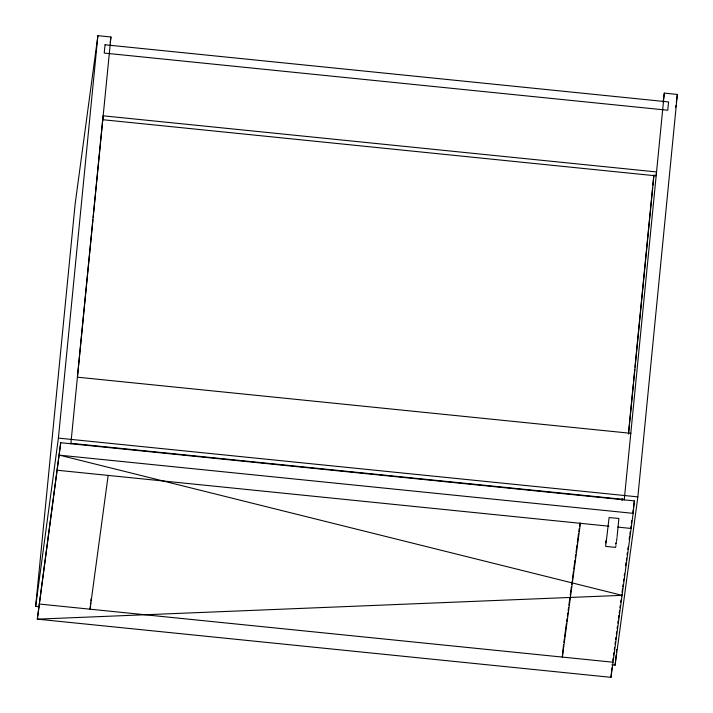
<?xml version="1.0" encoding="UTF-8"?>
<svg xmlns="http://www.w3.org/2000/svg" width="713" height="713" viewBox="0 0 713 713"><rect width="100%" height="100%" fill="white"/><g stroke="black" fill="none" stroke-linecap="round" stroke-linejoin="round"><path stroke-width="1.07" d="M616.014 543.253L616.139 543.93A62.691 0.651 -84.2 0 0 616.299 542.985M617.11 536.711L618.884 518.467L609.089 517.567L606.968 535.686A62.691 0.651 -84.2 0 1 605.997 542.896L605.952 540.828L605.72 546.399L615.497 547.388L616.014 545.695M38.912 606.736L35.65 606.406L75.141 203.963L97.895 35.668L110.934 36.996L70.845 443.834M35.65 606.406L58.404 438.112L97.895 35.668M60.721 442.72L37.326 619.142L610.988 677.332L633.162 513.351L634.383 500.9L60.721 442.72L37.326 619.142L622.075 595.337L59.5 455.17L633.162 513.351M77.432 377.132L92.868 219.791M93.091 217.581L102.77 118.964M90.685 602.966L90.07 609.187L108.153 475.411M90.881 600.89L91.086 598.813M563.546 644.641L562.325 657.083L580.418 523.315M628.554 432.497L633.331 383.737M633.554 381.526L634.748 369.334M634.962 367.124L652.582 187.617M652.796 185.398L653.776 175.434M622.012 500.633L622.226 498.414M628.536 434.146L653.973 174.872M611.843 664.846L615.105 665.176L637.859 496.881L677.35 94.446L664.311 93.118L624.231 499.965M610.988 677.332L611.906 667.992M615.105 665.176L616.085 655.202M616.415 651.869L616.629 649.659M110.185 42.495L110.934 36.996M563.849 642.449L564.286 639.151M564.589 636.959L566.363 623.804M566.666 621.611L567.102 618.323M567.405 616.13L567.851 612.841M568.145 610.649L568.591 607.36M568.885 605.168L569.928 597.485M570.222 595.293L571.407 586.523M571.701 584.33L572.147 581.042M572.441 578.849L573.484 571.175M573.778 568.983L574.963 560.204M575.257 558.012L575.703 554.723M576.006 552.53L577.04 544.857M577.334 542.664L578.519 533.894M578.822 531.702L579.259 528.413M579.562 526.221L580.008 522.923M663.126 101.923L664.311 93.118M615.756 544.304L615.979 542.673M675.567 107.645L675.862 105.444M676.307 102.137L677.35 94.446M612.806 660.479L613.1 658.277M613.545 654.98L613.848 652.778M614.294 649.472L614.588 647.279M615.034 643.973L615.337 641.771M615.631 639.57L615.925 637.369M616.38 634.071L616.674 631.87M617.119 628.563L617.413 626.362M617.859 623.064L618.162 620.863M618.456 618.661L618.902 615.364M619.205 613.162L619.499 610.961M619.945 607.654L620.248 605.453M620.693 602.155L620.987 599.954M621.433 596.647L621.736 594.446M622.03 592.245L622.476 588.947M622.77 586.746L623.073 584.544M623.519 581.247L623.813 579.045M624.258 575.739L624.561 573.537M625.604 565.837L626.05 562.53M626.344 560.329L626.647 558.136M627.092 554.83L627.387 552.628M627.832 549.331L628.126 547.129M629.169 539.42L629.615 536.123M629.918 533.921L630.212 531.72M630.657 528.422L630.96 526.221M631.406 522.914L631.7 520.713M632.743 513.012L633.215 509.537M633.492 507.504L634.383 500.9M77.548 377.204L630.934 433.326M58.404 438.112L637.859 496.881M70.917 443.317L624.294 499.448M57.459 470.268L608.964 526.212M617.823 527.103L631.121 528.458M39.367 604.045L613.028 662.225M616.995 537.655A62.691 0.651 -84.2 0 1 616.513 541.452M105.043 44.776L104.232 53.074L667.751 110.23L668.571 101.932L105.043 44.776M103.198 115.818L102.672 119.704L656.049 175.835L656.575 171.949L103.198 115.818"/></g></svg>
